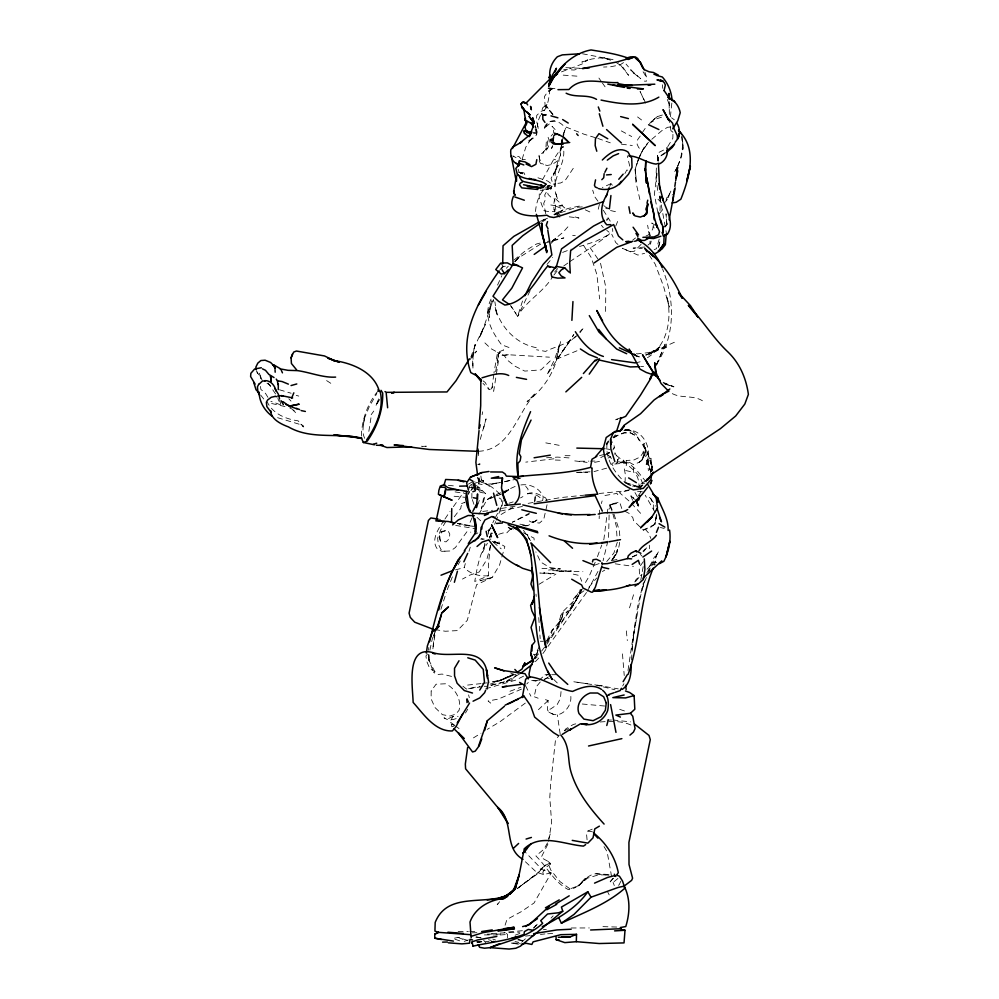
<?xml version="1.0" encoding="UTF-8"?>
<svg xmlns="http://www.w3.org/2000/svg" width="999" height="999" viewBox="0 0 999 999"><rect width="100%" height="100%" fill="white"/><g stroke="black" fill="none" stroke-linecap="round" stroke-linejoin="round"><path stroke-width="0.75" stroke-dasharray="5 3.75" d="M488.573 534.103L488.586 530.032L492.644 533.454M428.471 654.757L428.459 662.162L429.258 654.595M507.492 937.849L507.529 934.477L504.295 931.168M542.544 179.683L553.833 159.153L561.6 147.565L563.199 146.666C566.545 161.276 555.581 172.989 554.944 186.776L554.87 183.716L552.31 182.105L551.073 178.346L558.141 165.384L553.221 175.225L558.666 162.512L561.925 138.187L561.313 148.327L561.663 139.136M609.115 514.935L608.566 538.211L603.084 560.739M653.658 509.84L653.683 505.294L650.649 498.389L647.302 496.028M660.239 195.966L660.451 202.859L659.128 192.295M666.845 223.901L666.021 213.798L666.845 223.901L665.309 228.571M605.619 311.463L605.781 287.1L600.362 262.5M483.179 480.969L483.154 481.905L483.653 480.906L481.406 479.907L479.445 481.206L480.007 481.98L478.671 483.903L483.966 484.802L499.962 482.629L489.635 484.478L500.674 482.455M570.854 696.428C571.515 704.857 565.596 713.024 557.342 714.934L553.271 714.297L549.063 712.312L547.402 709.789L548.139 700.536L544.755 699.425M669.342 114.435L669.23 101.673M545.741 213.724L543.706 203.346L545.629 199.088L544.692 195.042L547.752 189.498L555.456 183.891C553.896 175.836 556.368 168.369 557.904 160.689L553.833 159.153M490.984 537.899L491.208 529.682M471.965 484.64L471.853 498.289M478.384 455.569L478.621 448.701M538.748 617.557L540.172 638.636M656.368 168.007L655.993 178.634L657.704 190.559L657.517 187.675M599.163 518.668L599.263 515.821M599.313 514.385L599.475 510.102M659.977 210.739L660.476 198.764M669.243 103.209L669.13 111.601M631.43 659.877L633.466 636.213L640.247 597.34L644.592 580.918L642.182 588.573L646.328 577.497M361.351 436.063C361.788 419.83 367.557 403.471 378.047 390.959M646.241 482.055L636.176 469.605L628.134 462.774L611.863 464.335L611.925 463.286L613.773 462.799M483.404 492.982L479.795 492.107L480.044 488.211L476.448 485.439M607.217 442.844C604.645 458.928 615.034 473.226 626.211 483.653M478.134 453.733L478.546 447.627M546.303 141.958L545.866 148.364L543.006 153.184L544.193 149.675L547.152 147.852L545.691 149.962L547.015 147.502L548.076 137.213C551.086 143.556 547.927 150.986 541.495 153.496M368.843 431.406L371.041 417.282M671.852 103.072L670.304 117.607M490.322 545.529L488.336 565.659L488.586 575.699L474.75 581.505C477.035 568.106 479.483 554.545 486.413 542.719M535.526 211.551C536.226 200.187 542.245 184.403 555.456 183.891M561.038 691.583L560.439 698.401L557.217 704.532L550.624 709.015L547.402 709.789M434.478 632.991L432.767 649.6L435.477 631.243M561.313 145.517L560.277 156.156L561.313 146.316M534.54 502.097L535.289 494.755L535.039 502.335M640.684 489.672L641.071 485.939L643.968 484.503M363.486 424.775L364.585 416.221C364.111 423.501 361.176 431.356 364.685 438.311M548.538 841.345L551.623 822.676L549.787 797.19L550.686 783.853L555.432 740.359L559.378 734.989M644.904 72.165L646.79 77.772L646.415 81.206L644.355 81.119M631.88 649.45L633.466 636.213M503.084 500.424L502.035 505.419L496.253 520.179M428.471 650.312L428.833 647.464M625.074 482.554L625.324 474.463L624.338 468.868L626.361 465.297L626.211 460.527L633.553 464.685L639.185 462.237L641.845 460.539L643.831 454.17L643.843 450.349L644.08 453.146L650.674 471.391M493.768 374.313L491.87 389.135L493.656 391.321L498.439 361.014L498.364 354.008L499.3 352.61L497.177 360.739L498.364 354.008L503.658 349.887L497.514 352.56L493.968 372.839M619.617 542.307C618.993 548.426 616.895 554.82 612.612 559.353L617.619 549.55L612.325 561.126M520.891 484.952C529.782 483.603 540.009 488.049 543.231 496.903L542.644 500.599C539.535 495.754 533.091 492.794 527.41 493.793L528.034 489.148L525.711 486.276M656.98 173.189L654.357 194.405L657.642 211.501M633.416 636.65L636.6 616.321M656.805 515.821L654.407 524.525L650.099 527.709L643.306 530.119L633.528 520.541L632.804 517.582L629.008 513.349L623.601 510.626M549.013 185.227L546.678 189.261L548.126 194.505L551.685 197.902L554.582 199.038C553.583 204.583 552.772 211.676 557.454 215.821M627.996 670.504L637.599 606.368L643.368 582.829M656.505 514.173L654.77 524.675L656.43 516.595L654.407 524.525L643.306 530.119M653.358 225.312L652.672 229.345L648.551 234.865L645.729 236.101M632.617 500.274L630.981 496.116L631.63 492.282M484.802 543.306L483.566 550.624L482.455 552.372L487.4 543.194M640.771 580.157L643.181 566.595M468.406 491.545L469.193 487.15L473.951 487.45M645.404 210.252L645.866 207.655M614.697 454.27L614.972 452.734L617.37 457.629L617.981 462.062L612.449 465.734M508.978 347.49L501.548 344.742C490.896 330.494 482.167 314.235 492.157 297.053M483.553 497.977L481.555 508.591L485.664 493.743L479.657 488.074L477.485 487.787M482.117 414.672L482.679 411.775M495.629 371.628L497.777 360.552M547.065 504.72L543.743 519.343L541.421 521.378L539.41 523.101L531.118 522.002L528.995 520.779L534.702 521.715L538.461 518.981L527.897 525.661L522.415 526.198M429.882 650.162L432.579 637.537M561.613 144.942L562.799 139.423M563.099 138.049L563.998 133.903M547.14 640.796L550.799 636.713L552.06 630.968L561.713 618.693L563.723 610.764L573.264 601.498L580.394 589.323M650.486 244.256L651.186 241.121M534.715 694.168L536.438 686.575L541.658 680.294M650.424 473.451C654.095 460.002 644.018 447.14 637.1 436.451L630.019 432.505L624.175 432.505L611.7 437.837M561.987 142.62L563.324 136.813M550.012 88.973C548.738 97.927 548.364 107.492 541.246 114.223M598.264 209.216L599.612 203.484L594.842 196.89L592.682 190.16M658.591 247.64L660.264 240.497L658.066 247.914M562.961 135.439L566.171 127.085L583.603 134.053L596.478 138.024M609.565 509.028L610.814 505.756L609.652 506.83L612.887 503.958L609.627 504.745L609.652 506.83L607.629 509.79L603.908 539.248L602.297 543.606M483.528 428.471L486.063 418.868L479.62 441.645M493.469 299.45L492.719 302.247L493.656 298.913M455.444 569.892L464.248 567.569L465.322 563.586M490.721 545.254L486.788 559.54L479.295 571.928L469.742 575.149L462.462 579.07M638.224 160.177L635.139 169.48L636.438 181.306L635.139 169.48L638.099 159.728M659.178 239.186L656.493 248.739L654.158 249.588M536.613 655.469L537.674 651.735L534.34 658.753L536.613 655.469L533.204 654.208M468.494 494.493L469.33 491.545L468.631 493.456L472.964 488.086M522.127 159.34L525.774 147.228L530.032 140.484L528.346 142.52L532.979 137.949L528.646 140.609L532.892 138.436L536.663 134.803L537.137 129.62M601.361 503.558L602.122 500.936M478.146 504.095L479.27 500.349M548.763 838.735L550.474 833.166M629.507 607.842L633.553 594.755M617.32 542.195L613.873 553.084L606.381 561.95M468.956 551.373L470.267 547.215M522.514 300.999L517.607 316.446L511.001 306.156M440.896 609.353L446.328 592.444M505.094 925.211L506.98 919.38L521.228 911.7L534.04 902.984L551.186 872.989L541.995 869.505L525.037 851.86M654.108 565.347L655.481 561.076L652.896 564.423L655.494 564.123M538.211 650.274L534.34 658.753M666.008 200.3L666.945 197.452L672.065 195.217M487.412 313.624L492.307 299.026M497.539 285.09L501.86 275.624M657.367 160.939L658.329 158.142L658.378 161.076M552.572 145.629L551.585 148.451L552.572 146.204M592.22 829.158L587.874 831.043L586.6 834.677L587.212 841.308M651.448 471.116L652.359 466.72L650.824 458.191L652.347 468.618L651.211 471.441M470.916 357.292C474.413 345.741 480.007 335.314 485.339 324.413L480.194 336.176C485.164 324.275 488.673 312.038 493.106 300.1M658.279 160.502L657.492 155.582L658.591 152.547L665.971 148.888M489.498 537.824L491.458 532.467M597.439 556.655L601.76 545.054M364.073 419.255L369.33 406.593L376.835 393.494M563.211 134.328L566.171 127.085M638.586 158.416L642.482 150.424L647.677 143.519M494.655 524.275L495.716 521.54M677.722 165.996C682.03 156.356 683.441 145.467 681.967 135.027M379.72 399.438L376.074 405.282L378.821 398.389M677.597 166.446L681.48 156.706L683.141 147.328L682.617 140.884L683.066 149.288L681.543 136.688M447.24 589.635L453.633 573.738M656.493 365.422L665.771 342.607L656.618 364.41M472.09 517.707L468.568 525.786L459.028 524.2M615.734 226.111L617.744 221.191M540.471 115.247L538.086 120.929L537.549 125.449L538.486 129.458L536.55 120.629L536.713 115.447L540.871 111.413L544.355 110.102L541.495 111.588L542.732 107.78L547.352 103.834L545.204 106.506L553.783 115.06M481.443 332.704L479.133 338.149L481.718 332.118M649.025 570.491L650.137 567.882M641.845 460.539C644.392 455.294 647.19 448.788 644.005 443.231L644.255 448.251L642.669 453.384L640.122 456.98L634.078 459.915L626.211 460.527M595.179 562.3L589.273 576.036L584.565 584.09M656.555 364.198C675.424 335.764 675.112 300.212 662.662 269.243M639.46 157.18L637.05 162.575L644.505 146.391L648.551 142.233M640.059 155.832L642.482 150.424L647.789 143.506M609.752 186.338L610.951 183.691L613.011 185.926M546.878 640.396L552.01 630.144L556.068 625.886M433.241 636.126L435.214 631.917M620.891 881.143L619.105 884.877L614.872 886.7M488.486 531.843L492.195 524.088M492.807 522.789L494.055 520.204M597.964 571.428L587.312 591.221M581.805 590.034L572.764 605.856L566.046 612.924L571.091 607.292L573.501 598.788L581.43 589.46M539.485 646.365L534.378 656.131M634.815 581.955L636.113 579.457L642.032 574.275M649.575 566.333L654.595 556.655M495.392 517.532L497.564 513.411M478.983 514.298L486.9 499.775L492.245 495.966M376.074 405.282L379.558 398.863M624.875 173.589L626.848 169.967L628.958 170.717M646.778 573.089L658.853 550.973L655.394 557.567L656.493 554.32L655.744 558.928L648.401 571.965M622.677 685.988L623.938 683.691M677.222 167.283L674.3 172.477L677.035 167.832M547.489 842.906L543.906 849.25L535.901 855.943C547.115 866.832 553.896 881.967 568.244 889.56C580.119 889.285 584.09 874.962 595.941 873.75L609.303 874.537M458.042 564.847L460.214 561.013M547.902 844.08L541.108 857.542L548.276 861.513L550.624 863.948L545.516 867.744L542.819 872.252L543.394 874.475L551.186 872.989M450.899 720.142L453.059 716.37L458.129 716.345M465.459 713.036L467.744 709.153M499.737 509.278L502.035 505.419L501.186 504.994L501.985 502.36L500.974 499.075L496.478 496.416M530.157 290.672L517.607 316.446C526.286 300.499 543.856 292.07 552.984 276.186M445.966 521.403L440.646 530.032L437.624 538.174L438.311 544.068L441.009 549.637L445.017 551.186L450.611 550.961L455.457 547.477L466.958 531.693L470.766 532.167M586.5 592.519L542.794 653.721M642.369 132.567L646.977 125.724M582.367 588.873L578.521 594.717L586.575 588.923M647.402 357.742C667.881 345.105 672.24 318.169 666.845 296.241L669.23 307.143L663.573 286.351L655.119 264.011L649.5 255.494M617.532 460.377L618.818 458.441M549.475 91.309L550.699 89.473L547.852 91.571L544.443 96.541L545.204 106.506M444.193 520.142C438.761 528.359 430.244 539.835 437.587 549.363L441.883 551.336L445.017 551.186M445.017 518.906L449.975 511.451M573.251 168.344L564.972 180.757L560.589 182.992L554.87 183.716M612.612 559.353L615.871 554.632L611.276 560.626M640.234 136.026L637.537 139.86L637.112 144.231L638.698 147.602L642.257 150.562M614.16 436.376L615.284 434.79M638.286 495.691L640.809 492.157L640.559 490.921M643.344 561.613L639.185 567.469L639.597 576.698L635.327 581.805M453.396 506.655L464.56 491.071M563.199 146.666L561.6 147.565M371.191 414.66L373.776 411.064M606.58 443.331L608.391 440.834M579.994 332.742L583.691 327.66L579.72 331.93M538.561 653.895L534.765 657.854M546.528 642.969L568.156 612.437L578.908 595.504L570.104 610.389L581.181 590.334L573.701 604.919L546.89 644.18M606.505 444.817L608.204 442.507M490.734 389.423L492.857 386.588M667.744 223.876L663.885 227.31M501.535 268.868L503.309 266.521L507.617 265.884M606.718 220.567L608.391 218.356L605.681 219.768M541.595 651.123L546.003 645.342M564.273 730.906L565.859 728.833L573.488 724.4L576.348 723.726M469.817 359.877L476.635 351.124L471.103 356.306M612.762 449.987L614.522 447.727L613.586 443.631L612.225 441.92M427.56 653.92L425.924 656.006L426.773 661.388L429.682 668.468L434.94 671.815L433.491 672.439L429.233 660.376L428.808 654.632M499.962 269.805L502.509 266.571M667.744 146.653L672.851 138.237L672.939 134.016L670.891 130.519L669.243 119.905M643.506 551.785L647.252 547.052L642.931 551.211M553.921 275.012L557.654 270.329M454.27 516.795L460.801 508.316L461.076 506.193L464.985 502.197L461.575 503.608M491.271 685.189L512.375 679.819L506.431 681.443L512.487 678.646L516.358 675.624L517.981 672.777M659.228 213.823L664.11 207.755M546.977 264.485L552.634 257.48M499.625 901.735L497.215 904.669L500.062 901.448M617.931 878.483L613.099 882.429L610.227 881.73L613.236 878.071M606.568 443.893L608.541 441.546M588.873 587.262L596.69 578.009M647.002 569.18L652.946 562.762L656.718 562.3M641.096 244.368L634.315 251.236L630.307 251.748L622.327 248.252L637.899 255.07L644.617 253.334M644.78 481.281L638.136 486.151L632.067 486.201M664.335 203.059L666.832 200.175L671.091 190.597L668.019 197.215L673.451 194.33M514.835 261.763L520.129 255.881L514.06 262.45M554.682 271.99L557.617 268.619M567.882 226.848L563.286 232.018L549.825 243.157M551.048 136.101L552.847 134.066M585.152 878.358L578.359 885.851L586.376 878.233L578.171 885.863L568.244 889.56M550.811 204.995L558.766 206.169L562.175 205.744L564.835 207.967L557.205 215.035M514.872 261.538L517.819 258.354L539.972 244.443L542.969 243.631M551.223 243.306L556.48 237.6L552.36 241.221M610.227 881.73L613.361 878.346M548.139 700.536L538.449 709.677M575.749 336.188L569.13 342.307L558.266 357.342L573.838 334.565L546.952 374.95L554.582 359.49L560.614 341.483L556.343 359.503L559.14 345.229C557.604 368.044 545.142 388.099 527.06 401.635L535.789 392.919C517.02 412.649 510.576 450.699 477.609 451.311M506.356 268.244L508.291 266.171M535.352 661.675L540.871 655.806M551.048 918.093L553.121 915.883M655.394 351.685L660.664 346.141L648.588 355.294L659.952 347.065L645.854 355.032L668.281 346.403L648.501 352.635L637.487 353.871L634.64 353.371M526.798 683.953L528.271 682.404M533.728 927.859L539.697 921.702M546.166 641.408L550.799 636.713M469.48 486.238L471.441 484.303M539.073 680.456L542.395 677.222L546.578 675.549M533.641 928.096L536.55 925.249L532.842 927.621M550.249 360.876L540.971 369.855L524.775 371.091L515.122 366.258L507.917 360.552L503.958 355.269L497.514 352.56M662.387 114.997L657.292 116.633L648.638 123.926L657.267 118.569L662.986 116.758M544.143 679.582L550.362 675.661M641.071 485.939L637.849 486.8L642.557 484.016C640.322 472.477 628.171 467.569 622.34 458.691L623.738 461.388L622.352 462.687L616.358 463.199M521.653 942.157L527.222 937.124M577.922 334.603C569.343 344.006 556.455 345.954 545.554 351.386L536.525 349.775M534.865 658.953L537.187 656.917M525.324 703.096L500.112 721.64L487.212 729.395M651.798 139.286L661.837 130.669L667.569 127.273L670.454 127.035M539.035 584.303L555.881 574.088M665.471 152.347L658.104 157.48L658.316 161.251M545.766 126.973L549.313 123.976M647.951 245.105L649.912 243.494L650.199 239.261L647.614 225.262M578.171 885.863L587.587 878.109L598.438 874.899L609.964 874.849M569.755 261.676L596.89 243.606L607.904 235.177L612.849 231.156L612.3 228.496M514.098 259.965L525.749 250.549L536.451 244.018L541.62 242.682M657.292 116.633L650.873 121.791M468.406 484.128L472.052 482.017M632.754 240.072L635.501 237.949M557.904 160.689L552.235 164.46L547.077 165.522L540.447 163.361L539.335 161.176L539.198 156.131L539.485 159.041L543.319 164.46M497.265 495.741L503.983 493.069L508.728 489.585L505.656 491.233M513.673 674.075C506.443 679.332 497.202 681.593 488.424 682.654M563.698 266.009L568.543 262.55M517.145 888.673L539.235 871.777L517.569 888.411M665.184 153.346L658.104 157.48L658.353 159.615M551.048 185.439L548.401 187.075L546.853 184.116M623.526 62.587L620.042 64.885L610.726 66.758L603.558 67.045M487.787 530.606L491.246 528.309M519.305 674.238L504.42 681.992L490.884 685.351M503.983 493.069L509.09 489.71L503.484 492.607M518.743 887.337L537.4 873.95L543.956 866.096L550.049 863.024L548.613 864.709L550.911 870.216L559.977 881.58L570.754 889.422M473.439 737.886L480.994 733.229M552.784 88.536L547.852 91.571L552.784 88.536L556.53 88.424M490.147 684.153L497.452 681.855L513.498 674.288M541.396 222.39L547.777 218.519M613.723 437.899L618.793 434.827L624.575 433.004L630.706 433.091L637.1 436.451L639.298 440.609M501.098 514.497L514.16 506.605M602.385 571.528L604.77 570.117M641.47 486.588L638.973 488.036L642.432 486.113M607.03 454.433L609.69 452.897M612.974 437.487L616.658 435.364M636.912 554.607L631.768 557.105M542.345 189.148L550.849 189.186L551.036 188.174L544.068 190.447L540.284 190.185M520.467 497.927L522.914 496.603M554.058 214.51L556.718 213.087L559.115 214.211M606.468 454.008L609.165 452.572M529.657 513.036L512.35 522.24L529.108 514.198M510.164 676.323L513.686 674.45M564.86 730.594L568.706 728.558M637.849 486.8L639.922 485.714M604.907 454.857L609.465 452.46M475.362 534.24L477.834 532.942M547.502 218.219L540.496 221.341M554.22 214.735L559.602 211.95L554.12 214.623L556.718 213.087L556.168 212.725L568.481 208.366L579.77 205.981L582.629 206.88L576.423 207.33L554.32 214.885M523.551 676.161L515.984 680.044L484.902 689.023M607.904 235.177L595.704 241.408L579.507 246.528M503.284 678.92L511.263 674.849M600.736 457.604L605.769 455.057M608.016 458.091L610.564 456.805M502.609 492.12L516.995 485.576M540.409 221.316L547.265 217.969M453.059 716.37L447.602 719.005L444.006 717.881L446.815 719.305L453.359 719.48L458.379 717.869M610.951 183.691L602.322 187.525M491.883 497.465L486.9 499.775L493.231 497.352M645.854 355.032L676.66 341.246M500.736 680.044L513.149 674.562L510.027 676.723L495.804 681.668M445.354 530.569L441.558 532.217L439.835 536.625L440.434 541.183L446.091 541.845L449.463 538.548L449.762 534.078L448.014 530.644L441.396 531.356L439.485 533.99L439.273 538.049L440.434 541.183M642.557 484.016L644.78 483.054M493.169 496.928L500.899 493.681M638.224 487.5L643.431 485.352M556.343 359.215L576.972 350.799M632.167 557.042L636.463 555.294M513.748 674.862L501.048 679.982L490.472 682.217M489.223 537.037L491.808 536.013L489.085 536.938M521.078 173.252L523.938 172.74L525.574 176.311M515.172 935.201L520.417 933.191M521.453 689.123L498.251 699.113L488.099 700.986L490.709 703.134M562.612 252.397L571.316 249.088M544.517 679.208L547.377 678.121L549.912 678.658M561.475 71.891L582.042 64.036L587.862 59.853L581.83 62.1L591.72 59.028L599.937 57.867L607.754 59.116L603.209 57.355L612.986 61.176M496.128 494.53L501.311 492.594M527.41 493.793C533.516 490.846 540.347 495.129 545.691 497.952L547.627 502.022M509.989 691.258L520.879 687.237M621.053 417.594L614.148 420.129L617.807 419.23M594.442 565.247L600.012 563.261M464.198 941.383L468.481 939.922M454.458 725.174L451.036 722.614L449.363 723.164L454.383 725.374M606.668 468.156L594.005 471.578M498.588 534.353L503.109 532.917L506.268 533.429L509.802 529.757L512.35 529.27M472.814 483.866L478.321 482.117C487.749 482.192 494.83 489.285 501.248 495.392M508.978 503.221L513.136 501.898M613.236 448.126L614.522 447.727M462.912 686.201L466.433 689.06L479.77 686.276M544.455 243.219L563.898 237.924L547.402 241.396M454.083 726.098L451.823 726.71L451.036 722.614M522.427 506.456L499.512 511.276M599.55 455.619L603.608 454.607L608.004 455.082L610.676 457.117L611.962 460.389M629.757 489.622L624.113 491.033L599.313 493.469M612.112 560.614L617.832 559.215M623.788 461.6L620.129 462.225L617.132 460.839M628.97 490.359L619.38 492.569L630.257 502.072M613.186 503.583L618.106 502.472M635.227 362.912L642.832 361.201M514.997 506.243L500.349 508.616M467.644 940.434L458.042 937.387L452.897 938.536L461.363 941.395M644.705 247.003L633.066 248.114L642.27 248.464M528.146 503.359L559.977 497.677L584.977 495.079M505.057 481.506L512.375 479.932M504.358 481.768L514.622 479.557M515.334 479.308L519.767 478.371M594.605 462.362L602.921 460.651M517.544 478.983L520.467 478.409M468.581 688.736L482.43 686.6M553.896 458.791L525.761 462.125M522.489 172.715L518.481 172.402M558.828 205.931L562.687 205.407L554.982 198.252M550.811 573.813L554.17 573.364L539.835 573.026L550.811 573.813L543.781 572.24M482.529 683.441L486.95 682.854M483.653 480.906L474.612 481.843M604.957 495.504L616.92 493.406L618.993 496.403M508.341 354.745L500.874 355.681L508.341 354.745L549.45 357.18M482.767 511.401L492.519 510.277M522.39 930.718L504.058 932.342M554.782 120.817L550.611 121.291L547.964 123.114L543.656 129.62C546.94 117.033 560.701 119.693 565.684 129.033M549.662 188.324L551.036 188.174L545.279 187.862M525.599 936.1L530.044 935.601M540.447 934.44L544.905 933.94M467.607 685.077L481.031 683.603M611.863 464.335L612.612 464.248M576.311 472.327L592.669 471.715M543.381 929.669L546.316 929.357M548.526 570.054L560.227 568.868L549.925 567.594L540.684 562.062L535.851 551.873M623.913 430.482L626.785 430.207M538.161 680.656L530.556 680.381L536.188 681.056L532.667 679.545M500.249 934.964L507.529 934.477M546.578 457.767L557.567 457.105L569.842 457.967M547.677 933.778L556.018 933.278M624.8 429.67L627.797 429.495L632.417 431.044L637.474 435.789M491.483 933.516L519.867 932.167M558.978 571.59L571.465 571.041L552.747 570.654L582.892 571.678M421.903 446.403L426.311 446.228L421.74 446.153M550.024 674.587L544.055 674.812L550.174 674.737M458.141 931.555L468.331 931.38M488.586 575.699C479.832 576.648 470.317 574.238 464.248 567.569M640.621 366.621L643.568 366.521M476.798 941.782L489.085 941.433M600.137 721.99C611.276 721.128 622.677 720.541 632.879 725.986M607.155 720.117L611.538 720.017M612.999 719.992L630.531 721.865M472.24 932.816L476.885 932.704M541.957 568.356L560.227 568.868M579.682 461.251L588.848 461.138M590.384 461.126L594.967 461.063M551.71 674.725L556.293 674.675M577.434 472.477L587.624 472.39M571.178 927.984L589.285 927.946M624.85 430.094C644.168 427.884 653.733 450.974 645.766 466.208L647.926 456.855L648.264 465.909L647.964 460.926L650.474 471.303M487.3 934.127L500.549 934.115M484.203 686.276L487.15 686.288M476.648 941.92L482.592 941.932M565.059 455.681L573.501 455.731M484.353 934.902L497.365 934.952M584.777 68.644L579.67 68.606L574.025 70.03L563.761 69.468M518.456 944.217L511.301 943.093L520.129 943.193M602.946 926.622L619.405 927.134M469.805 931.405L477.197 931.505M522.215 159.553L525.362 159.615M569.268 216.833L578.983 218.057L572.539 216.184M565.834 67.67L581.793 68.344M540.347 641.233L543.256 641.321M555.232 460.027L563.923 460.327M563.211 75.137L580.519 76.411M582.255 704.008L605.032 706.068M511.301 943.093L520.279 943.643M625.062 462.774L622.19 462.599L628.134 462.774M522.602 525.312L527.897 525.661L519.93 524.15M637.512 491.208L642.407 491.783M454.083 496.253L465.147 497.315M468.568 525.786L473.376 526.261L457.554 523.301M448.351 485.314L454.058 485.926M595.941 873.75L608.903 875.261M621.44 144.193L632.317 145.492M574.762 460.901L587.087 462.375M583.241 472.077L586.001 472.427M480.744 539.085L483.166 539.385M572.664 235.339L575.287 235.689M615.247 563.823L633.403 566.383M475.774 937.099L478.184 937.424M590.671 684.303L573.601 681.743L591.758 684.352M596.84 685.139L618.269 688.885M597.614 685.189L606.106 686.413M625.386 430.02L632.417 431.044M437.649 518.993L440.497 519.43M457.554 523.464L463.598 524.425M455.694 525.412L475.661 528.758M434.865 629.57L445.304 631.243L457.405 630.606L467.307 620.317L476.598 584.652L492.17 577.447L499.562 565.009L504.87 546.528L499.587 543.431L493.893 541.595L499.475 543.956L498.164 538.274M582.454 53.771L613.061 59.653M626.46 430.269L632.592 431.268L626.086 429.408M455.069 491.895L465.621 493.631M587.874 831.043L592.395 831.78M605.644 448.713L610.052 449.463M481.431 538.623L484.253 539.098M545.804 442.882L559.153 445.317M630.481 471.615L625.362 470.429M641.72 486.6L639.148 486.113C638.598 481.231 638.336 475.312 633.653 472.327L633.553 464.685M285.002 406.568L269.206 402.934M473.801 488.049L469.193 487.15L470.716 487.899M626.173 482.767L636.076 485.939L637.275 487.612M517.782 939.872L522.976 940.933M514.972 941.545L518.331 942.232L519.88 944.43M616.745 461.8L617.981 462.062M280.407 404.745L270.879 401.336M594.78 684.777L614.984 689.785M481.206 937.949L475.237 936.625L480.394 937.786M615.421 211.663L610.414 210.527L605.531 207.917M573.264 574.138L579.52 575.536L581.705 581.256M513.611 529.02L508.116 527.747L511.638 529.532L507.679 526.898M477.31 487.549L480.044 488.211M477.41 489.185L480.382 489.922L485.664 493.743M660.376 527.46L664.235 528.483M277.572 417.682L299.25 424.225L303.684 426.398L300.262 423.813L303.721 426.948L298.114 420.841C285.664 419.043 273.052 413.836 267.307 402.135M488.449 939.709L491.221 940.471M536.251 347.652C516.033 343.881 499.999 326.773 495.129 307.08L496.928 315.234L494.867 301.71M518.169 939.31L522.614 940.608M279.445 389.76L291.096 393.231M597.752 138.399L610.302 142.82M296.216 395.342L298.763 396.091M516.071 157.717L512.862 155.931L513.986 156.855L518.943 156.543L520.841 158.654M664.909 384.116L673.838 386.788L665.034 383.753M543.394 874.475L536.6 872.314L524.013 860.451M537.962 177.785L547.852 181.131L550.224 182.917L551.535 186.388L550.849 189.186L547.914 187.812M619.705 709.352L626.323 711.575M492.732 939.048L495.654 940.059M663.623 383.179L673.838 386.788L662.774 382.167M492.157 541.371L499.475 543.956L489.772 538.836M534.453 696.84L538.149 698.201M702.434 400.774C692.732 394.617 680.469 398.988 670.878 392.794L669.53 390.871M634.802 355.207L639.148 356.88L633.978 353.646M625.998 482.892L629.382 484.215M556.193 206.331L562.05 208.691L563.786 207.405L564.835 207.967M458.042 937.387L463.374 939.522L464.76 942.057M475.012 488.536L478.621 489.997L479.795 492.107M515.222 674.637L516.171 675.024M451.536 676.398L442.12 674.075L437.699 674.475L433.491 672.439M520.392 172.952L522.415 173.814L519.155 172.24L520.779 173.639L518.693 171.353L518.131 169.181M627.384 484.165L630.893 485.689M561.301 141.471L563.124 142.27M289.922 408.091L292.133 409.103L295.916 413.261L293.581 409.99M634.889 354.945L639.148 356.88M585.302 209.852L590.871 212.412M510.576 672.926L516.358 675.624M549.063 712.312L553.271 714.297M556.168 212.725L560.089 214.635M621.316 130.906L631.718 136.551M495.691 351.236L490.896 348.626L484.203 342.245M330.794 383.304L324.525 379.245M605.569 206.893L609.028 208.841L603.783 205.707M523.389 532.817L533.966 538.099L534.54 543.656M615.784 62.263L622.315 66.458L628.546 75.3L618.356 62.313M266.97 383.191L270.542 385.527M655.494 225.499L651.773 222.977L654.133 228.047M634.278 354.795L636.425 356.243L634.353 354.183M671.515 117.77L674.337 119.78M630.981 496.116L633.678 498.126M632.729 484.64L634.902 486.226M455.606 726.023L459.016 728.596M483.017 380.831L485.189 382.467L489.373 389.71L483.004 383.379M637.562 116.945L644.13 121.903M606.755 230.369L609.065 232.205M633.791 73.139L640.759 78.746L630.706 69.918L633.791 73.139L626.073 64.136M485.589 483.254L490.509 487.225M493.369 542.27L501.161 548.813M616.246 455.382L623.738 461.388M617.956 244.468L615.771 242.57L611.738 234.266M480.644 520.766L475.761 516.146M671.678 131.106L672.889 132.255M553.708 679.457L559.353 684.977M256.231 370.567L262.213 380.169M657.979 199.226L661.4 202.635M548.276 861.513L550.624 863.948M640.359 554.37L642.07 556.156M555.132 129.558L552.047 126.324L553.321 128.084L553.746 133.029M288.823 398.788L291.021 401.123M631.293 503.196L641.595 514.398M559.89 217.195L556.131 212.999L554.582 199.038M645.079 528.995L648.538 532.954L650.873 538.461M523.488 530.319L530.481 540.596M633.004 497.564L634.477 499.338M650.649 498.389L655.819 506.156M601.41 225.287L603.284 227.61M603.309 210.215L610.264 221.179M483.666 940.209L486.151 943.381M260.689 395.08L264.36 399.8M501.56 264.26L503.309 266.521M275.562 393.943L268.107 382.992M510.477 305.469L515.984 313.211M598.913 78.059L601.548 81.806M602.422 83.054L605.069 86.813M590.097 247.715L597.802 258.803M553.983 209.291L555.169 211.064L550.324 211.913L543.931 210.714L539.273 198.014L539.26 191.146M643.069 71.741L646.79 77.772M583.778 245.704L591.408 257.867L596.89 274.538L599.625 298.926M267.932 397.34L265.497 393.381L260.864 389.385L260.414 385.864M637.449 496.878L633.99 490.871M604.008 846.615L607.117 851.697L611.6 876.585M525.536 685.776L530.881 696.178M480.007 481.98L477.759 477.709L480.007 481.98L478.646 474.537M434.94 671.815L429.545 661.438L428.871 654.482M607.567 891.72L609.178 894.867M655.119 512.4L645.217 495.242M527.247 534.777L530.881 542.157M645.666 103.084L640.084 91.496L643.93 99.738M477.759 477.709L479.445 481.206M261.114 377.859L259.066 372.552L260.901 378.721M277.834 398.526L279.121 401.423M610.102 505.119L613.398 512.712M650.561 235.926L648.351 230.781L648.576 232.517M667.295 99.45L669.305 104.433M613.96 514.123L619.442 530.769L619.929 537.812M612.025 511.013L609.627 504.745L616.833 503.533L620.142 503.608L622.252 509.952M613.099 882.429L614.285 885.564M647.027 451.248L649.85 459.14L643.181 443.481L644.717 448.988M472.302 499.612L474.125 504.857L474.238 509.228M535.164 129.096L536.675 134.028L535.801 135.839L536.875 132.68L535.926 127.348M657.492 155.582L658.104 157.48M256.98 371.99L257.467 373.551M612.874 514.01L616.296 526.023L617.232 540.721M468.606 694.892L469.305 697.689M279.757 400.324L280.644 403.958M650.037 469.418L650.561 471.665M629.72 166.146L627.31 155.819M645.304 451.123L647.539 460.576L648.376 470.716M639.872 199.475L635.876 181.855L635.139 169.48M535.327 125.437L536.538 130.956L535.626 126.773M659.677 196.291L666.321 232.655M560.164 733.915L557.342 714.934M478.671 483.903L477.909 476.91M480.869 476.036L481.406 479.907M539.01 155.232L539.485 159.041M622.464 653.895L624.238 675.524M662.362 84.753L662.762 88.337M626.336 630.918L627.322 640.559M535.976 594.068L536.188 596.44M656.793 176.111L656.593 173.239L656.867 177.572M649.3 545.192L649.525 548.738M477.11 487.025L477.172 489.06M431.181 690.958L431.118 698.938L435.04 707.579L442.445 714.697L450.012 716.021L455.719 714.148L459.028 710.351C461.9 699.812 455.244 688.136 445.529 683.778L436.076 684.215L431.181 690.958M479.895 463.611L479.857 464.76L477.759 464.51L479.895 463.611M489.91 307.642L489.31 317.495L490.347 306.056L489.91 307.642M652.197 469.58L652.11 470.816L650.087 460.477L652.197 469.58M473.051 354.32L472.927 368.893L472.552 357.817L474.95 344.692L473.051 354.32M560.926 615.247L557.08 628.121L562.237 617.02L558.004 624.912L561.713 618.693L563.723 610.764L560.926 615.247M644.48 454.707L642.007 459.715L639.185 462.237L642.007 459.715L644.48 454.707M541.908 868.168L540.197 869.842L545.791 865.047L541.908 868.168M492.17 577.447L479.97 580.756L492.17 577.447M535.514 132.879L533.241 132.904L536.788 133.367L535.514 132.879M480.107 942.369L477.372 942.219L480.107 942.369M552.759 114.223L546.228 105.919L552.759 114.223M557.355 198.514L555.019 190.959L557.355 198.514"/><path stroke-width="1.5" d="M278.271 389.598L278.321 383.928M513.623 192.033L516.458 175.899L516.558 181.219M556.068 937.099L556.093 939.647L564.822 942.619L576.311 941.682L599.188 943.531L624.025 942.906L625.012 930.269L621.415 929.507M662.874 233.129L662.949 227.073L660.451 219.518M451.748 508.578L451.498 522.177L454.508 522.989M471.191 937.799L471.228 936.325L482.842 932.691L514.21 927.272L503.508 928.745M475.237 533.279L475.886 528.034L474.825 519.855L475.449 531.83L475.999 524.562L474.862 518.656M576.311 941.682L576.535 934.34L560.764 934.689L533.104 941.845L531.868 944.442L526.023 943.268L521.403 944.317M647.677 203.946L646.665 213.986L643.693 216.308L646.465 213.249L647.677 203.946L646.465 213.249L644.48 215.447L640.347 217.07L634.939 215.871L632.754 212.937L634.19 215.247M631.243 664.347C631.206 673.438 630.406 683.678 622.29 689.385M518.993 163.262L518.868 165.884L518.956 164.573L515.809 168.531L517.345 174.301C525.074 181.106 537.562 178.034 546.016 184.191M571.89 320.367L572.951 301.573M666.221 234.116L665.359 244.718L662.025 248.988L658.304 250.674M259.216 392.195C258.953 401.286 264.723 410.914 272.078 416.158M502.709 263.886L503.034 245.766L513.861 236.351L539.098 222.003M502.072 483.416L502.472 478.009L491.283 478.184L498.701 476.56M478.883 429.021L480.694 405.744L480.844 379.195M546.79 251.111L546.678 252.635L542.257 233.816L542.057 223.589L542.257 233.816L546.79 251.111L536.376 214.323M523.838 164.972L519.218 163.199L519.443 160.739L525.162 161.975L529.945 164.66M676.71 176.186L677.547 167.17L676.897 171.304M502.472 478.009L501.498 487.837L503.696 498.014L506.98 504.657L503.171 494.73L502.647 490.459M553.521 137.05L552.984 141.833L556.143 144.281L569.73 142.47M466.545 491.458L465.771 499.075L467.145 505.619L469.692 511.863L472.452 513.199L475.886 528.034M639.422 498.264L639.672 495.741M441.021 487.15L444.917 487.337L445.754 488.673L445.342 492.669L443.918 496.828L439.323 494.717M467.644 747.439L465.334 764.06L465.596 768.805L502.734 813.461L508.041 823.588L497.877 807.417C514.86 821.253 503.096 848.276 523.014 859.352M550.561 80.12L550.724 78.621M604.158 173.664L603.721 177.772L601.835 179.683M481.168 527.147L480.457 533.603L478.471 537.824L472.952 541.495M481.755 529.133L482.217 525.124L484.99 519.905L491.883 516.52L494.48 517.232M609.415 208.803L610.926 195.542M429.545 641.758C437.15 610.451 445.254 577.097 464.972 550.973M534.14 642.682L531.83 645.441L530.744 653.521L532.854 661.7L530.506 666.895L529.02 674L529.682 677.559L530.282 676.847C545.279 678.858 557.592 689.073 572.577 691.42C581.468 687.362 592.482 683.416 601.485 689.385M672.864 200.637L673.426 196.391M651.698 473.788L650.886 479.757L643.306 488.349L633.478 489.872C616.445 483.354 605.069 466.221 603.296 448.351L606.193 437.525L615.297 431.293L619.605 430.881M426.336 653.134L427.385 645.941L432.28 632.03L439.098 626.073L435.626 630.394M673.801 193.569L674.425 189.261M674.837 186.388L675.461 182.08M445.754 488.673L443.918 496.828L452.11 500.224L442.744 496.178M541.57 113.948L542.832 114.76L542.807 119.306L544.942 122.377M675.174 187.887L669.105 219.88M675.811 178.197L676.46 174.063M477.097 503.508L476.423 507.629L477.534 493.931L477.584 499.3M513.299 264.373L513.424 263.711L522.539 267.869L511.838 288.137L502.497 299.862L508.903 304.121M536.8 159.64L535.914 164.298L531.53 166.608L526.036 164.023M479.033 430.606L475.886 462.437L477.622 475.349M479.595 427.709L480.157 424.812M675.674 180.644L677.809 170.817M549.113 85.752C556.668 68.981 572.352 53.247 591.058 49.95C603.558 51.985 616.321 53.821 628.246 58.154L626.073 58.204L630.506 56.868L635.389 56.893L637.724 58.516L644.18 69.655M532.829 575.399L530.931 584.028L533.441 590.384M524.85 120.417L525.387 118.119L525.424 119.605M664.035 90.684L665.371 84.99L664.11 82.418M549.875 74.825L549.1 78.134L549.987 75.549M438.786 609.877L439.86 605.406M513.486 196.179C504.383 217.495 534.153 216.858 546.765 215.197L549.562 216.808L553.758 217.507L558.603 216.358L603.583 201.636M527.072 121.516L526.623 123.913L525.749 123.814M647.002 203.172L647.752 200.175M678.134 138.624C680.207 133.441 679.832 127.522 676.648 122.877M602.185 563.898L607.442 563.623L627.572 558.578L628.259 555.844L631.093 553.096L635.814 550.749L640.908 553.309M606.78 725.486L608.316 719.705M487.037 689.06L488.499 681.43L486.401 669.717L487.524 675.898C484.94 644.03 453.833 658.453 434.178 653.021C405.344 643.468 412.749 686.9 413.136 702.409C423.464 713.898 435.052 731.693 452.372 730.943L455.981 726.673L462.749 713.748M592.482 561.938L593.094 559.715L596.341 559.253L600.524 561.176M454.383 582.28L457.43 571.253M484.627 730.531L487.35 720.691L504.445 706.268M556.368 266.608L561.55 248.863L593.506 226.074L604.333 220.467M621.053 417.594L616.708 430.919M476.898 503.558L472.827 511.388M601.535 567.282L595.441 586.975L592.632 592.157M440.297 603.995L445.142 588.461L451.311 573.364L460.064 557.13M595.554 179.857L594.455 185.302L595.292 187.05L597.277 187.849M653.184 568.194C639.173 602.16 640.521 640.284 628.121 674.35M338.973 362.05L327.934 358.166L334.777 360.889L324.475 355.944L296.403 351.024L293.656 352.098L291.084 357.892L291.433 363.524L297.202 370.604L288.024 370.329L279.995 368.843M291.084 357.892L292.345 354.108M606.106 196.741L609.153 187.662M487.35 720.691L478.546 746.153M548.663 86.364L554.994 75.15L556.468 74.151L552.222 77.685L557.579 73.851M585.676 844.617L583.466 846.103C564.173 844.53 540.821 832.929 524.475 848.638C521.116 862.199 519.842 876.448 514.685 889.697L519.218 874.824L513.186 891.145L515.809 887.599L506.655 895.866L511.151 893.106L505.794 895.791L502.372 898.775M555.157 71.965L556.418 68.257L552.197 75.512L548.788 84.44L550.299 81.893M547.539 221.603L546.241 225.287L548.051 228.746M481.793 738.873L479.22 745.791L475.237 751.161L472.564 751.972L458.404 732.904L464.098 738.573L454.058 728.87M530.581 411.65C521.928 431.68 513.361 454.682 518.256 476.573C542.357 474.013 567.12 473.751 590.571 467.37L591.97 459.228L596.853 456.293M485.651 690.222L484.627 692.732L479.757 697.926L473.064 701.198M656.443 532.367L658.541 527.247M291.671 398.052L293.831 392.832M653.046 372.952L650.661 378.646L640.459 395.204L625.674 416.358L620.254 418.618M612.837 433.866L610.851 438.449L610.889 444.53M652.297 373.801L649.862 379.283L652.509 373.738M672.727 128.771L677.797 120.679L680.232 112.7C678.945 105.956 674.6 100.137 668.206 97.452L669.954 99.063L664.148 90.622M534.328 596.303L532.13 604.27L532.966 600.886L530.606 605.394L531.843 610.801L534.59 616.445M512.45 148.526L526.236 122.54M499.113 270.879C478.459 300.574 457.754 335.239 470.804 372.602L476.411 375.549L481.168 380.257L475.437 374.013M463.848 561.8L467.707 553.371M651.985 480.407L650.361 483.941L650.948 483.129M436.526 629.12L441.458 614.335L438.486 624.912L434.528 631.031M534.802 617.732L531.043 627.409L534.915 641.758M524.912 295.729L531.568 282.367L543.256 264.248L551.873 254.982L547.777 230.107M607.205 194.256C601.198 203.184 598.801 216.246 606.73 224.775L610.851 224.625M604.845 172.315L606.917 168.269M531.068 420.055L521.416 439.96L519.243 453.758L520.854 456.655L520.167 460.801L517.857 463.449L518.256 476.573L506.368 476.136L505.144 473.938L502.385 472.028L490.584 471.953M488.998 471.478L482.017 472.527L470.492 477.147L466.595 482.867L468.306 489.81M452.822 570.179L458.291 559.577M259.103 383.653L257.43 386.8L257.892 391.745L259.465 395.055M621.428 688.286L620.167 690.584L615.197 692.332M486.238 291.308L478.434 304.932M544.842 185.864L545.841 184.153M460.289 718.006L469.555 703.059M531.943 132.093L529.208 136.701L533.016 127.06L533.528 120.991L534.078 123.439M498.451 508.229L497.027 510.626L486.513 513.211M459.016 660.764L454.533 668.269L454.545 675.836L457.105 683.241L464.298 690.559L472.502 693.044M623.114 681.668L627.31 674.675M479.745 690.072L484.478 682.23L483.241 669.38L475.187 660.102L467.757 657.792M457.242 722.876L459.528 719.218M475.961 532.117L468.319 543.531M649.088 519.393L647.539 521.815L651.91 516.883L657.479 508.116L656.318 498.713L647.889 484.627M513.424 263.711L492.994 296.228L498.551 301.298L504.832 305.057C525.786 302.485 535.364 280.632 547.652 266.109L555.993 267.969M674.687 143.794L672.215 147.44L666.37 152.535M469.393 358.816L456.019 380.756L447.003 391.958C426.723 392.02 406.78 392.232 386.488 392.357L384.99 391.571M647.539 478.633L645.816 481.156L653.383 473.151L720.354 428.708L735.676 416.009L744.817 404.058L748.388 394.405C746.191 378.346 739.809 363.411 728.009 352.035C713.036 337.949 702.597 320.13 688.323 305.394L697.926 317.108L690.459 305.644L678.546 292.832L682.23 298.276C674.35 280.844 663.885 264.136 648.776 252.098L653.733 256.606L644.68 248.202L647.09 251.848M464.323 550.711L468.756 544.293L473.401 541.171M616.67 875.024L618.306 872.689C615.184 856.692 606.006 842.944 593.431 832.779M589.21 374.138L599.163 360.027L630.307 366.945L639.148 366.67M621.316 181.294C616.87 188.411 606.006 191.109 598.364 188.499M519.118 164.311L517.657 166.346L519.717 164.086M653.346 472.265L647.827 479.907L653.259 472.44M675.074 142.382L677.559 139.036M631.78 504.245L633.341 502.197M515.072 503.384C521.453 497.589 520.104 488.136 517.27 480.906L513.111 477.422L523.189 476.223M480.781 534.253L474.862 540.909M633.791 501.51L629.095 507.48L642.095 494.343L647.652 487.275M366.645 439.885C376.248 426.361 384.178 408.229 380.169 391.433M526.461 111.613L530.169 115.01L522.19 108.242L521.028 104.021L522.365 102.373L523.638 102.31L526.373 102.984L527.647 104.895M521.028 104.021L522.365 102.373M472.29 943.168L473.064 945.903M527.085 848.363L522.877 853.358L531.131 843.618M639.023 550.674C643.431 543.993 651.66 541.808 656.393 535.314M618.768 179.258L623.151 174.151M595.629 456.63L603.546 447.465M583.391 373.551L594.967 360.439L599.562 358.816M558.728 917.669L561.388 923.201L574.05 914.385L591.033 897.202L587.824 891.782C576.435 907.966 559.34 917.681 542.295 926.647M622.489 428.321L619.692 431.443L624.2 425.199L640.571 413.711L654.145 399.925L662.2 394.355L668.306 391.458M620.304 430.719L624.35 426.248M526.061 125.225L525.012 126.361L525.611 129.82L529.008 132.58L525.462 131.006L530.644 132.268M553.771 135.839L554.92 134.603L557.592 134.178M549.75 79.208L526.173 102.934L523.101 102.26L526.373 102.984M581.705 377.335L565.859 391.883M661.775 560.814L642.994 578.284M512.012 265.384L507.405 262.887L500.699 263.124L495.766 269.53L501.136 274.001L504.458 273.614L508.291 269.855M674.35 144.231L666.808 151.061M619.193 184.578L628.496 174.238L632.03 167.308L631.705 157.78M259.565 383.728L262.55 380.944L265.047 381.094M513.573 848.163L518.618 843.443M529.295 135.327L519.692 143.157L521.803 141.958L512.787 147.078L510.826 149.75C510.102 155.407 512.037 163.162 518.581 164.186M558.503 735.714L553.571 732.679L534.64 717.095L530.669 705.794L523.926 696.078L522.29 697.552L525.636 679.22L528.459 677.322M617.432 875.424L619.442 876.223L622.527 881.031L624.899 888.173C606.718 904.295 583.041 912.849 561.388 923.201M452.609 524.925L458.304 519.93L468.131 515.484L474.3 515.709M532.005 664.597L520.541 673.426M629.944 735.139L633.466 732.067L635.052 728.596L632.767 716.221L630.394 713.311L615.871 715.084L620.416 717.082M602.322 160.002C609.003 153.471 618.831 145.742 628.146 152.135L630.769 157.118M477.035 546.465L482.255 542.045L488.736 539.897M549.063 906.48L529.158 924.812L522.602 926.61M635.077 586.101L637.524 584.115L626.46 586.088M587.824 891.782L561.438 907.055L562.762 911.213L520.354 946.203L515.809 948.263L509.14 949.05L490.047 947.651L484.465 948.213L479.695 947.339L478.146 944.817M630.394 713.311L634.815 709.253L634.115 695.591L629.657 692.507L625.486 690.996M669.842 388.973L659.577 396.715L663.311 394.518M571.228 728.82L562.337 734.34M624.412 885.888L631.605 880.381L632.592 878.196L629.02 864.497L628.92 842.382L650.287 739.647L649.013 735.451L634.465 724.013M519.443 160.739L519.218 163.199M607.305 160.115L613.211 155.856L618.593 153.634M534.19 254.42L546.216 245.754M540.147 223.289L522.677 235.776L512.175 245.392L513.149 265.047L518.144 265.522M571.203 728.92L569.105 730.419L580.494 723.813L586.688 724.462L582.042 723.913C592.682 726.972 603.945 720.803 607.717 710.501C609.003 703.408 608.716 695.067 602.559 690.259M512.4 891.995L508.841 894.492L511.376 892.731M517.232 672.364L522.015 669.055L524.912 662.812L522.864 666.62L531.68 660.814L523.051 666.258M594.168 262.924L616.733 247.29L632.941 241.246M642.919 557.042L651.61 551.061M525.599 926.523L537.462 918.668M632.155 564.41L638.386 560.327L639.597 564.173M512.462 891.42L504.92 896.303L498.051 898.513L507.654 895.329C483.766 905.331 447.252 891.97 435.189 922.439L434.927 931.093L438.474 932.354L470.442 934.664M555.694 904.02L569.218 895.828M637.637 584.552L643.431 579.37L644.904 569.43L644.293 558.853M636.188 501.361L639.035 499.662L638.836 497.839M599.375 826.148L594.792 828.87L593.031 837.836L587.899 843.131L572.227 840.384M444.717 484.478L440.259 486.088L438.861 490.359L438.411 494.33L441.62 495.604L436.301 519.992L444.031 521.878M564.785 267.907L561.351 269.88L558.853 272.752L561.213 275.936L565.034 277.922L557.667 278.122L551.848 277.048L550.973 273.239L556.081 266.371L564.785 267.907L568.968 272.078M545.442 907.779L559.228 899.899M658.728 164.198C665.034 161.601 668.806 154.47 666.957 147.79M658.853 97.128C641.57 107.555 619.755 103.933 601.061 100.075M658.953 183.641L663.336 200.749L661.95 196.703C665.122 208.229 675.499 222.665 667.32 234.328L663.398 236.014L666.683 234.228L663.398 236.014L662.075 232.48M546.778 909.739L556.755 904.332M511.263 702.622L513.936 701.186M660.913 236.201L653.596 238.574L648.801 238.187L644.605 240.409L641.745 240.422M659.39 563.686L663.873 561.301C668.656 551.748 671.166 540.684 669.58 530.032M503.134 898.688L507.804 896.215L499.463 899.088L504.87 898.288C490.234 899.575 475.224 907.529 470.005 922.027L471.004 935.913M505.157 705.144L523.926 696.078M634.115 695.591L625.561 697.914L612.824 697.614L624.15 694.979M434.752 934.165L438.474 932.354L434.752 934.165L434.79 938.198L453.446 941.108M499.687 943.643L490.047 947.651C507.767 940.958 528.608 936.6 542.669 923.301L540.696 920.678L547.552 913.998L558.553 912.761L562.762 911.213M627.697 509.577C618.768 515.222 607.854 510.714 598.201 514.098M441.021 575.212L452.51 570.666M522.265 182.205L520.292 183.104L519.517 184.827L521.778 187.887L537.862 189.485M613.336 432.717L621.703 429.957M594.542 883.128L607.529 877.459L613.636 875.836L615.821 876.46M628.159 59.515L633.578 57.193L617.257 61.888L582.492 68.531L589.385 67.845M515.272 700.474L518.081 699.3M550.374 139.673L552.147 138.961M482.017 472.527L470.492 477.147M558.316 937.299L569.979 936.962L576.535 934.34M484.353 515.484L488.199 513.973L473.351 513.261M472.827 946.203C489.872 942.344 507.679 940.696 524.075 934.352L524.363 931.667L528.246 929.407L533.341 930.331M543.344 186.613L540.234 187.762L544.005 186.688L537.487 188.237M391.695 393.331L394.343 392.357L393.406 392.682M629.894 584.952C618.731 589.398 606.468 590.534 594.517 590.859L606.268 590.222L594.018 590.896M361.288 437.587L363.324 442.495L367.282 441.071C377.023 427.222 383.166 410.089 382.692 393.019L381.031 390.322M472.827 491.745L475.149 490.959L475.736 488.186L474.762 483.866M608.928 694.467L613.96 692.769M482.017 377.797C490.546 375.424 500.199 371.441 508.728 375.487M373.289 444.293L376.723 443.194M591.033 897.202L618.006 887.499L623.838 886.163L624.899 888.173M526.061 839.06L531.418 837.437M634.64 241.283L637.087 240.584M658.928 163.249L655.956 164.086C646.353 162.825 638.361 156.106 628.708 155.844M291.034 385.564L296.803 383.953M335.627 377.11C323.114 377.859 310.402 372.515 297.914 370.679M531.143 936.125L533.753 935.451M606.618 695.616L609.315 694.954M275.075 396.416L271.278 397.277L267.632 400L266.383 402.272L266.858 406.593L271.054 412.275M512.175 937.924L518.106 936.7M507.892 703.746L509.927 703.333M621.878 738.648L588.536 746.003M608.965 541.783L620.491 539.66M491.508 941.932L493.981 941.483M648.264 85.352L650.886 84.89M533.566 933.703L556.88 929.932L571.178 929.22M534.09 457.779L550.324 455.144M672.077 202.922L676.198 202.285L680.868 199.201C689.335 177.909 697.964 148.676 678.496 130.682M481.68 931.53L492.245 929.919M496.815 936.438L477.534 939.972L471.578 942.007L471.89 943.393M498.002 931.13L514.46 928.783L498.089 930.369M492.495 899.537L496.678 898.963L487.175 899.937M534.115 503.796L595.129 495.629L602.322 511.126M521.428 684.29L502.21 686.912L506.668 686.375M593.418 590.584L599.2 589.897M646.415 238.461L648.801 238.187M628.87 241.358L625.811 241.671L631.281 241.621M589.647 544.105L607.167 542.395M597.065 542.994C580.769 544.979 564.248 541.77 549.075 535.826M601.548 542.594L607.529 542.057M625.012 930.269L614.585 930.893M261.326 367.744L254.658 368.968L250.849 373.326L250.612 376.548L255.107 384.091M585.489 495.154L597.814 494.155C593.993 486.176 591.196 476.973 592.132 468.081L591.483 468.069M606.505 174.912L611.226 174.538M520.379 504.07L504.67 505.407M587.649 515.022L595.192 514.46M496.466 523.439L502.397 523.014M557.954 89.66L568.931 89.523C581.58 75.412 601.66 83.529 617.981 82.567M654.82 84.191L629.245 85.177L617.869 84.178L632.292 85.464M382.729 445.442L376.311 445.242M562.974 144.331L553.571 143.993L550.861 141.671M550.237 140.222L553.059 140.297M411.613 446.815L386.925 447.54L380.219 445.067L382.904 445.267M620.242 927.534L625.774 926.56C629.944 913.011 630.594 898.226 623.788 885.426M604.195 448.751L576.823 448.089M459.652 486.163L467.395 485.976M442.569 942.132L447.365 942.02M637.412 89.011L643.393 88.874L613.236 85.002M590.234 514.522L574.999 514.772L558.316 513.224M590.596 929.982L621.241 928.72M579.495 53.796L562.312 54.883L557.342 56.768C551.997 62.025 548.726 69.593 549.962 77.135M561.775 936.875L569.979 936.962M434.79 938.198L441.496 939.535M653.246 253.496L655.544 253.521L660.339 250.462L663.761 244.043L664.148 235.639M477.609 451.311L429.258 449.488L394.093 444.98L403.371 445.566M542.832 114.76L546.116 114.86L543.606 114.66M642.906 237.337L654.095 236.925L658.641 234.765L659.527 231.568L656.118 223.976L657.305 227.51L654.333 217.582L646.678 177.485L649.462 193.781M435.851 520.916L448.151 521.466L453.009 522.739M447.327 489.847L455.694 489.46L467.145 491.383M542.295 187.675L527.197 186.376L538.124 187.662L523.538 184.753M627.572 558.578L631.63 558.866M627.272 88.212L630.169 88.436M447.902 932.229L463.386 933.428M264.76 380.656C270.779 380.282 274.975 385.739 276.074 391.158M556.093 939.647L559.14 939.934M565.422 514.36L571.303 514.96M548.463 88.249L551.361 88.549M281.156 395.567L292.657 397.902M584.777 723.738L587.637 724.063M526.785 132.642L530.494 133.129M611.563 359.603L635.227 362.912M448.351 942.831L461.938 943.88L469.505 943.193L469.917 939.447L472.527 939.922M277.972 395.404L283.192 396.178M437.649 518.993L430.831 517.944L428.409 520.467L409.091 613.161L410.264 617.37L414.71 622.19L433.379 629.333M374.438 444.805L363.324 442.495M597.315 357.792L588.848 354.408L580.357 348.951M276.224 379.096L277.447 380.794L282.068 381.543L288.374 384.128M607.779 84.116L624.3 87.425M275.187 396.366L277.16 396.703M458.079 480.082L465.984 481.418M532.929 179.221L535.589 179.683M562.524 513.936L522.764 504.92M541.346 185.364L524.038 181.706L521.84 180.669L519.655 177.422M516.371 377.385L526.56 379.358M473.301 497.689L475.874 498.226M301.111 410.564L305.369 411.463M529.083 178.396L531.643 178.946M550.337 79.146L551.098 79.321M360.764 438.436L352.61 436.638L333.853 434.952L361.638 438.099C337.287 432.492 311.026 439.985 288.411 426.885C281.381 424.3 270.791 419.293 270.642 410.577M608.728 568.743L602.047 567.245L601.873 565.933M653.933 74.301L657.429 75.1M521.778 509.777L536.326 513.336M524.338 200.225L514.772 196.928M463.986 481.843L456.718 479.995L445.666 479.483L444.068 484.852L447.839 487.574L458.066 490.197M537.499 531.493L502.534 521.678M663.373 81.531L657.217 79.945L663.373 81.531L660.489 79.77M620.641 116.596L628.408 118.594M656.368 75.362L662.325 76.998C668.031 83.329 671.528 91.883 672.052 100.337M550.973 115.859L557.892 117.82M338.961 362.075L333.778 360.552C352.147 363.037 374.163 371.94 379.358 391.471L377.897 389.947M531.73 571.091L522.577 568.306L516.083 564.672M515.809 163.337L517.007 163.699M432.592 653.209L435.164 654.008M518.181 526.598L537.899 532.779M504.033 670.891L494.68 667.844L503.621 670.591L525.012 673.701L528.271 678.945M637.025 239.673C648.451 245.055 657.604 256.281 662.212 267.794M558.603 134.515L563.861 137.375L568.344 142.233M285.901 404.47L291.134 406.381M554.457 133.167L559.64 135.09M290.784 406.568L296.99 408.891M566.133 93.207C575.636 98.077 587.312 93.881 596.565 99.376M296.491 408.366L299.638 409.565M582.929 560.614L593.643 564.922M603.384 356.443C591.121 352.497 581.93 342.382 575.337 331.693M281.131 400.761L283.391 404.632M619.318 347.827L633.478 354.295M540.871 184.79L544.03 186.251M591.52 592.245L583.029 588.061L581.655 584.977L571.69 579.233M648.613 124.738L658.89 129.545M626.685 353.721L616.67 349.051L598.938 332.018L589.298 315.634M658.291 376.548L646.228 372.44L639.984 369.093L629.195 349.026M273.726 364.872L280.057 368.519M262.45 368.856L265.484 370.317L268.881 374.413L274.026 377.56M508.129 524.65L516.058 528.571M594.967 360.439L595.841 360.889M607.779 138.761L598.988 133.641L595.429 138.761L595.167 145.567L596.778 151.224M517.382 529.233L514.56 527.772C532.704 538.886 531.293 562.025 533.016 580.469L532.017 567.894C536.7 604.994 531.231 646.628 552.197 679.457L547.552 670.716M658.341 75.087L653.433 72.477L649.163 71.828L643.868 69.468L640.396 62.438L635.314 57.817L640.396 62.438L642.532 67.482M493.219 517.195L500.874 521.403M519.068 566.346C506.693 560.889 496.965 551.111 489.048 540.347M637.637 238.112L640.921 239.947M519.58 682.404L524.787 685.326M547.652 266.109L549.862 267.357M526.51 120.717L530.931 123.289L533.841 126.836M513.636 527.047L516.133 528.508M659.053 523.651L664.859 527.122M628.621 477.922L636.351 482.654M631.393 352.023C614.397 343.793 604.595 326.935 596.84 310.502L602.572 320.904M562.649 119.543L568.231 123.064M282.929 401.61L290.359 407.043M668.681 391.246L661.126 383.541L655.069 371.715L656.78 374.038M652.597 493.993L657.679 497.789C661.675 508.454 668.618 518.706 668.144 530.544M657.117 375.674L652.447 372.177L660.177 380.444M523.938 130.894L524.512 133.441L528.246 136.276M621.403 142.919L606.568 129.57M678.571 130.057L681.468 133.928M622.827 239.897L618.481 236.039L613.648 224.575L583.129 241.583L570.641 250.624L569.705 262.65L570.267 273.089M564.373 541.008L572.552 548.264M564.335 138.024L567.719 141.046M530.644 122.552L533.191 124.838M522.477 107.655L523.738 108.791L525.861 122.228M567.782 684.415L555.993 673.763L548.738 663.061M639.135 240.359L641.445 242.495M469.468 479.27L472.839 481.131L474.55 489.335M517.345 174.301L518.931 175.861M550.586 562.649L530.894 542.794M258.853 392.719L256.031 389.76L253.734 382.442M514.86 669.442L517.981 672.777M481.056 381.356L475.149 374.001M668.231 118.406L672.602 123.227L673.751 128.084L677.322 135.702L677.409 138.886M273.089 364.847L274.9 366.845L270.617 362.475L265.097 360.202L260.876 360.539L257.792 363.137L255.856 367.108L256.106 369.405M593.781 833.616L597.852 838.136M576.648 133.791L578.146 135.489M527.135 539.86L516.545 526.535M515.359 195.042L514.073 193.544L513.636 190.821L514.697 195.042M470.429 510.951L468.881 509.09L466.558 491.795M604.095 824.075C590.209 808.765 577.147 792.344 571.066 772.202C567.157 759.315 570.554 746.54 560.801 735.014M598.701 329.408L606.393 339.036M533.366 121.978L529.045 116.246L533.978 123.114L532.654 117.757L533.99 121.603M638.536 234.852L633.091 227.21M522.29 106.968L525.249 111.151M274.837 388.524L278.271 394.031M647.027 362.687L654.22 373.826L642.494 354.72L647.814 363.911M501.998 269.693L504.458 273.614M635.963 233.366L637.886 236.501M614.31 874.212L615.434 876.086M635.814 550.749L636.488 551.96M657.167 508.753L661.475 521.803L659.64 518.094M275.324 368.306L273.351 364.785L274.95 368.144M468.394 702.022L466.97 698.85L466.983 702.559M281.206 370.067L282.455 372.852M635.926 500.049L638.373 505.819L636.663 501.735M598.301 106.955L599.862 111.126M602.909 126.249L599.288 113.749M614.835 461.588L610.913 449.088L610.451 439.198M531.306 543.631C540.184 577.672 537.112 613.723 546.028 647.901L539.348 607.442M526.91 540.859L531.043 555.569M658.079 212.063L661.35 223.851M650.761 201.935L653.808 213.149L654.208 219.718M496.79 505.344L493.518 493.169M486.151 531.293L487.3 536.513M610.601 704.607L615.983 732.379M386.226 393.269L387.637 407.754M278.796 395.267L279.52 399.063M628.883 206.768L630.094 213.349M524.475 848.638L524.85 850.786M487 675.399L487.425 678.259M516.171 180.856L511.288 156.069M277.447 380.794L277.909 384.627M625.674 685.364L626.136 689.472M659.652 188.961L658.516 165.31M524.325 130.732L524.512 133.441M601.96 562.587L602.047 563.948M657.679 497.789L657.941 502.397M275.025 369.493L275.187 372.202M662.662 226.261L662.999 232.43M531.83 645.441L531.98 650.998M645.779 160.976L645.404 170.429L645.779 160.976M690.371 166.109L686.887 180.507L690.371 166.109M606.256 702.946L605.382 710.214L601.086 716.695L593.106 720.691L583.953 719.13L578.97 713.536C575.624 704.894 581.967 695.791 590.197 693.006L597.664 693.031L603.671 696.765L606.256 702.946M669.792 541.408L666.083 556.68L669.792 541.408M679.47 133.342L678.084 137.6L679.47 133.342M663.761 244.043L659.839 249.675L663.761 244.043M561.987 67.308L555.282 75.524L564.984 63.861L561.987 67.308M651.91 516.883L640.696 527.697L651.91 516.883M444.655 610.302L441.433 613.274L448.476 606.893L444.655 610.302M291.895 405.619L289.548 406.094L299.188 404.158L291.895 405.619M669.717 98.439L668.206 97.452L674.787 101.798L669.717 98.439M655.144 145.529L632.667 124.363L655.144 145.529M531.356 109.565L530.569 106.506L531.356 109.565M491.633 524.999L497.564 537.499L491.633 524.999M668.88 120.442L663.149 109.815L668.88 120.442M533.541 661.525L530.744 653.521L533.541 661.525M271.091 378.658L270.442 376.074L271.216 381.443L271.091 378.658M656.081 374.163L654.707 362.912L656.081 374.163M646.44 182.954L645.354 168.594L646.44 182.954M669.143 98.913L668.98 93.394L669.13 99.001"/></g></svg>
